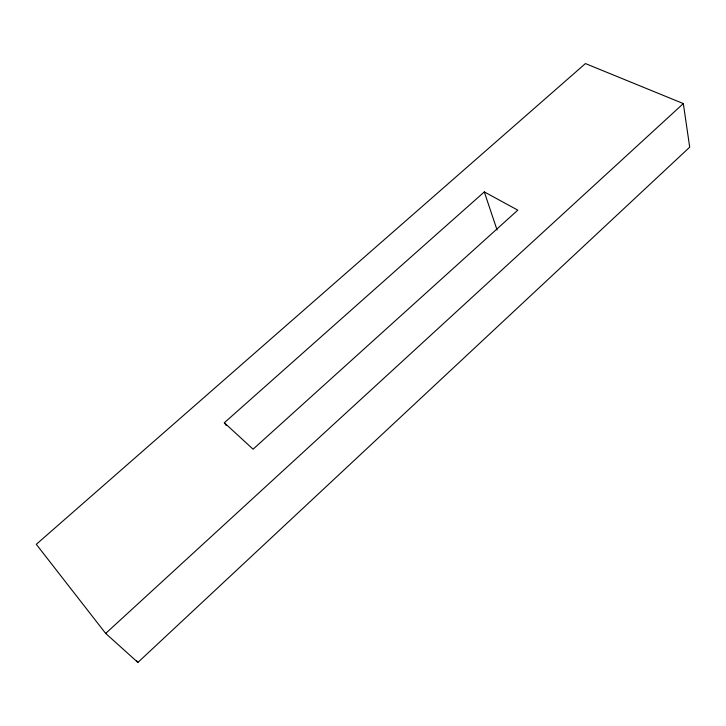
<?xml version="1.0" encoding="UTF-8"?>
<svg xmlns="http://www.w3.org/2000/svg" width="726" height="726" viewBox="0 0 726 726"><rect width="100%" height="100%" fill="white"/><g stroke="black" fill="none" stroke-linecap="round" stroke-linejoin="round"><path stroke-width="1.09" d="M137.886 662.43L689.7 147.187L683.329 103.582L585.428 63.57L36.3 544.328L105.687 633.426L137.886 662.43L136.488 660.66M105.687 633.426L683.329 103.582M224.316 422.768L484.306 191.918L517.801 210.15L253.084 449.194L224.316 422.768L226.258 425.481M484.306 191.918L497.056 229.979"/></g></svg>
